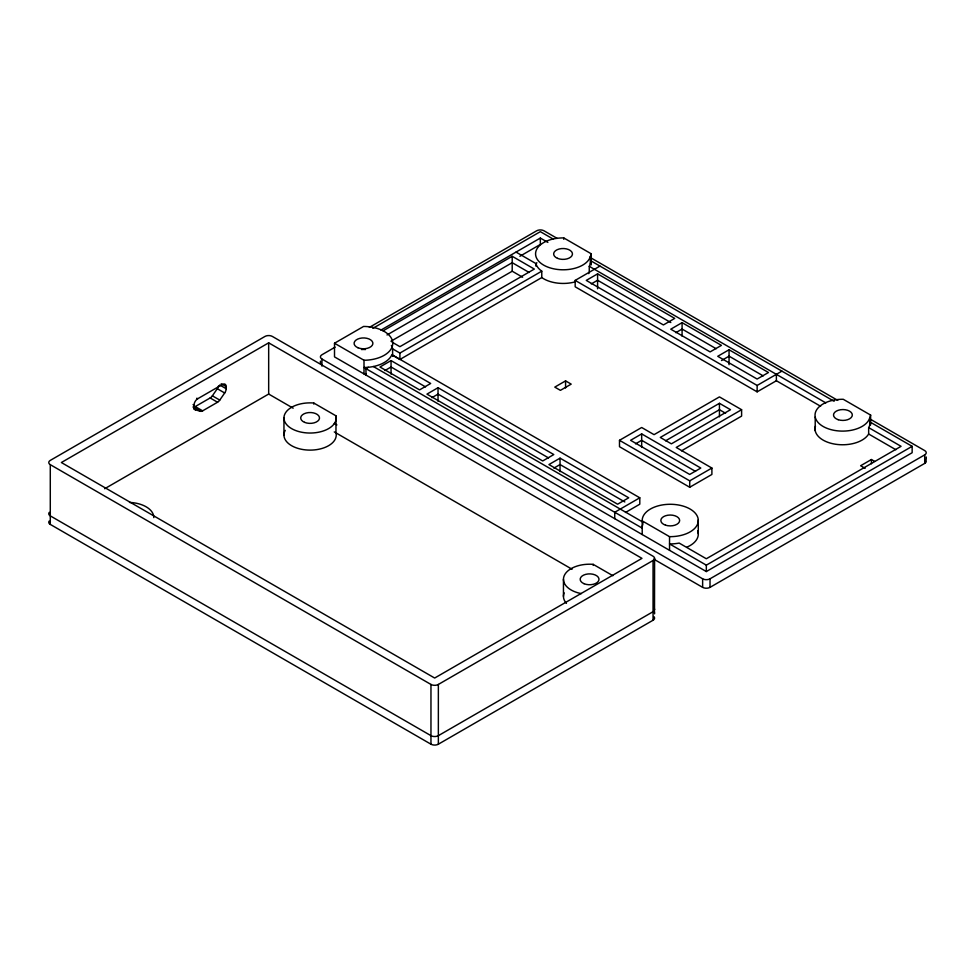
<?xml version="1.0" encoding="UTF-8"?>
<svg xmlns="http://www.w3.org/2000/svg" width="975" height="975" viewBox="0 0 975 975"><rect width="100%" height="100%" fill="white"/><g stroke="black" fill="none" stroke-linecap="round" stroke-linejoin="round"><path stroke-width="1.46" d="M593.178 565.415L593.178 564.354A26.13 15.088 0 0 0 564.147 575.872A26.13 15.088 0 0 0 581.332 593.617M654.517 610.045L654.591 558.358M869.712 417.982L870.614 415.082L843.253 399.287A27.556 15.917 0 0 0 815.1 414.009A27.556 15.917 0 0 0 839.134 430.987A27.556 15.917 0 0 0 869.712 417.982L869.712 425.234A27.556 15.917 0 0 1 868.652 427.611L868.652 434.009L895.879 449.731M869.712 425.234L870.614 422.346L912.149 446.331L912.149 452.729L706.327 571.557L334.51 356.887L334.51 343.237L363.577 326.454A29.274 16.904 0 0 1 392.767 343.237A29.274 16.904 0 0 1 364.004 360.263L364.004 373.925A29.274 16.904 0 0 0 365.893 373.864M590.326 256.681L591.228 253.793L563.745 237.912A27.605 15.941 0 0 0 535.641 252.683A27.605 15.941 0 0 0 559.699 269.661A27.605 15.941 0 0 0 590.326 256.681L590.326 263.933A27.605 15.941 0 0 1 589.253 266.309L589.253 272.707A27.605 15.941 0 0 1 588.656 273.609M590.326 263.933L591.228 261.044L834.112 401.273M193.525 407.075A5.228 3.022 -60 0 0 195.244 406.575L210.149 397.958A5.228 3.022 -60 0 0 212.367 395.826L217.303 388.72A5.228 3.022 -60 0 0 218.632 385.747M219.765 400.091L224.689 392.986A5.228 3.022 -60 0 0 226.163 388.72L226.163 386.587A5.228 3.022 -60 0 0 222.471 384.455L197.706 398.751A5.228 3.022 -60 0 0 194.013 405.149L194.013 407.282A5.228 3.022 -60 0 0 195.488 409.841L200.423 411.267A5.228 3.022 -60 0 0 202.642 410.841L217.547 402.236A5.228 3.022 -60 0 0 219.765 400.091L212.367 395.826M268.673 342.834L61.364 462.528L434.667 678.039L641.964 558.358L268.673 342.834L268.673 394.046L104.666 488.743M335.12 347.149L321.945 354.754A5.228 3.022 0 0 0 321.945 359.032L321.945 366.137M369.367 327.381L536.64 230.807A5.228 3.022 0 0 1 544.038 230.807L557.2 238.412M372.803 328.38L540.333 231.66L553.337 239.168M380.92 330.098L540.333 238.058L547.877 242.409M383.053 330.854L512.204 256.291L534.337 269.063L399.908 346.673L392.096 342.164M519.87 256.279L540.333 244.457L540.333 238.058M387.014 334.973L512.204 262.689L529.133 272.452M390.963 341.226L512.204 271.221L522.624 277.229M368.355 367.283L365.978 368.66L365.978 375.058M391.365 345.442A29.274 16.904 0 0 1 392.608 348.855L399.908 353.072L541.771 271.172A27.605 15.941 0 0 1 535.897 263.555L516.031 252.098M391.048 360.592L379.957 366.99L419.579 389.878L430.682 383.467L391.048 360.592L391.048 374.107M392.608 348.855L392.608 355.253L399.908 359.47L541.771 277.57A27.605 15.941 0 0 0 574.714 281.982M384.881 370.549L391.048 366.99L425.563 386.917M820.633 406.283L776.38 380.737L757.136 391.852L575.177 286.796L575.177 280.398L599.966 266.09M597.59 273.865L586.268 280.398L663.414 324.943L674.724 318.398L597.59 273.865L597.59 288.807M591.301 283.896L597.59 280.264L670.812 322.542M438.031 387.721L426.94 394.119L542.709 460.956L553.8 454.557L438.031 387.721L438.031 401.225M431.876 397.678L438.031 394.119L548.547 457.921M565.573 380.884L554.787 387.112L560.406 390.353L571.192 384.126L565.573 380.884L565.573 387.989M682.086 322.652L670.763 329.184L710.105 351.902L721.427 345.369L682.086 322.652L682.086 336.168M675.797 332.682L682.086 329.05L716.186 348.733M729.056 349.769L717.734 356.302L757.136 379.043L768.458 372.511L729.056 349.769L729.056 364.699M721.512 360.531L729.056 356.168L763.206 375.887M560.04 458.153L548.937 464.563L617.614 504.209L628.717 497.798L560.04 458.153L560.04 471.668M553.873 468.11L560.04 464.551L624.829 501.954M741.609 409.707L676.223 447.452L711.896 468.049L711.896 474.447L689.715 487.256L619.491 446.708L619.491 440.31L641.672 427.501L654.054 434.655L719.44 396.898L741.609 409.707L741.609 416.106L681.464 450.84M641.672 433.899L630.581 440.31L689.715 474.447L700.806 468.049L641.672 433.899L641.672 447.415M635.517 443.857L641.672 440.31L695.553 471.413M719.44 403.309L660.294 437.446L671.385 443.844L730.519 409.707L719.44 403.309L719.44 416.825M575.177 280.398L757.136 385.454L781.926 371.134M665.559 440.81L719.44 409.707L725.595 413.266M625.487 512.472L639.795 504.197L639.795 497.798L614.737 512.277L614.737 518.676M619.491 440.31L689.715 480.846L711.896 468.049M50.286 464.661L430.962 684.45A5.228 3.022 0 0 0 438.36 684.45L653.055 560.491A5.228 3.022 0 0 0 653.055 556.225L272.366 336.436A5.228 3.022 0 0 0 264.981 336.436L50.286 460.395A5.228 3.022 0 0 0 50.286 464.661L50.286 524.404L430.962 744.193A5.228 3.022 0 0 0 438.36 744.193L653.055 620.234A5.228 3.022 0 0 0 653.786 616.505M874.782 461.455L871.406 459.518L860.62 465.745L865.118 468.341M868.652 427.611L901.071 446.331L706.327 558.76L679.173 543.075A28.043 16.197 0 0 1 669.533 543.916L706.327 565.159L912.149 446.331M321.945 359.032L702.634 578.809A5.228 3.022 0 0 0 710.019 578.809L924.714 454.862A5.228 3.022 0 0 0 924.714 450.596L870.712 419.408M653.896 559.211L702.634 587.352A5.228 3.022 0 0 0 710.019 587.352L924.714 463.393A5.228 3.022 0 0 0 925.811 460.054M593.178 564.354L612.873 575.701M590.143 257.424L837.781 400.396M589.253 266.309L825.837 402.894M639.795 497.798L391.913 354.681A29.274 16.904 0 0 1 364.004 367.514L642.208 528.133A28.043 16.197 0 0 1 642.976 523.928M334.51 343.237L364.004 360.263M642.208 520.882L669.533 536.652A28.043 16.197 0 0 0 698.295 520.601A28.043 16.197 0 0 0 670.008 504.282A28.043 16.197 0 0 0 642.208 520.882L642.208 534.544M373.376 366.527L643.658 522.576M335.973 415.837A26.13 15.088 0 0 1 311.317 433.022A26.13 15.088 0 0 1 283.981 417.239A26.13 15.088 0 0 1 313.767 403.016L335.973 415.837L335.973 432.9A26.13 15.088 0 0 1 307.832 450.06A26.13 15.088 0 0 1 285.236 430.365M334.279 423.394L336.911 424.917M268.673 394.046L293.146 408.184M334.279 431.925L572.069 569.242M221.24 383.736L226.163 386.587M219.704 384.979L226.163 388.72M217.303 388.72L224.689 392.986M210.149 397.958L217.547 402.236M196.792 398.214L197.706 398.751M193.087 404.613L194.013 405.149M195.244 406.575L202.642 410.841M193.026 407.002L200.423 411.267M193.647 408.781L195.488 409.841M392.608 355.253L392.742 356.387M698.271 519.87L698.283 533.812M926.25 456.995L926.25 459.128M924.714 454.862L924.714 463.393M871.406 459.518L871.406 463.783M870.614 415.082L870.614 424.905M815.21 417.032L815.21 430.682M776.38 374.339L776.38 380.737M757.136 385.454L757.136 391.852M710.019 578.809L710.019 587.352M706.327 565.159L706.327 571.557M702.634 578.809L702.634 587.352M689.715 480.846L689.715 487.256M669.533 536.652L669.533 550.314M654.591 611.703L654.591 613.836M653.055 560.491L653.055 620.234M591.228 253.793L591.228 264.883M563.745 237.912L563.745 239.277M563.452 579.333L563.452 596.408M541.771 271.172L541.771 277.57M535.897 263.555L535.897 266.114M512.204 256.291L512.204 271.221M438.36 684.45L438.36 744.193M430.962 684.45L430.962 744.193M399.908 353.072L399.908 359.47M320.422 361.164L320.422 363.297M313.767 403.016L313.767 404.077M283.957 417.958L283.957 435.021M536.299 263.847A27.605 15.941 0 0 1 536.847 262.702M868.652 434.009A27.556 15.917 0 0 1 835.685 444.259A27.556 15.917 0 0 1 815.453 426.075M361.554 349.574A9.409 5.436 0 0 1 365.418 349.574M320.848 364.223A5.228 3.022 0 0 1 321.214 363.821M697.661 530.717A28.043 16.197 0 0 1 686.948 547.133M653.786 607.961A5.228 3.022 0 0 1 653.055 611.703L438.36 735.662A5.228 3.022 0 0 1 430.962 735.662L50.286 515.872A5.228 3.022 0 0 1 49.359 512.326M566.438 603.379A26.13 15.088 0 0 1 564.172 592.861M129.504 502.418A26.13 15.088 0 0 1 153.782 517.615M50.286 524.404A5.228 3.022 0 0 1 49.189 521.064M557.529 258.351A9.409 5.436 0 0 0 572.41 254.512A9.409 5.436 0 0 0 559.211 248.991A9.409 5.436 0 0 0 557.529 258.351M838.207 419.701A9.409 5.436 0 0 0 852.321 414.997A9.409 5.436 0 0 0 838.207 410.292A9.409 5.436 0 0 0 838.207 419.701M357.971 347.758A9.409 5.436 0 0 0 372.84 343.919A9.409 5.436 0 0 0 359.653 338.398A9.409 5.436 0 0 0 357.971 347.758M665.535 525.172A9.409 5.436 0 0 0 679.648 520.467A9.409 5.436 0 0 0 665.535 515.763A9.409 5.436 0 0 0 665.535 525.172M584.062 583.708A9.409 5.436 0 0 0 598.942 579.869A9.409 5.436 0 0 0 585.743 574.348A9.409 5.436 0 0 0 584.062 583.708M304.566 422.346A9.409 5.436 0 0 0 319.447 418.519A9.409 5.436 0 0 0 306.26 412.998A9.409 5.436 0 0 0 304.566 422.346"/></g></svg>
